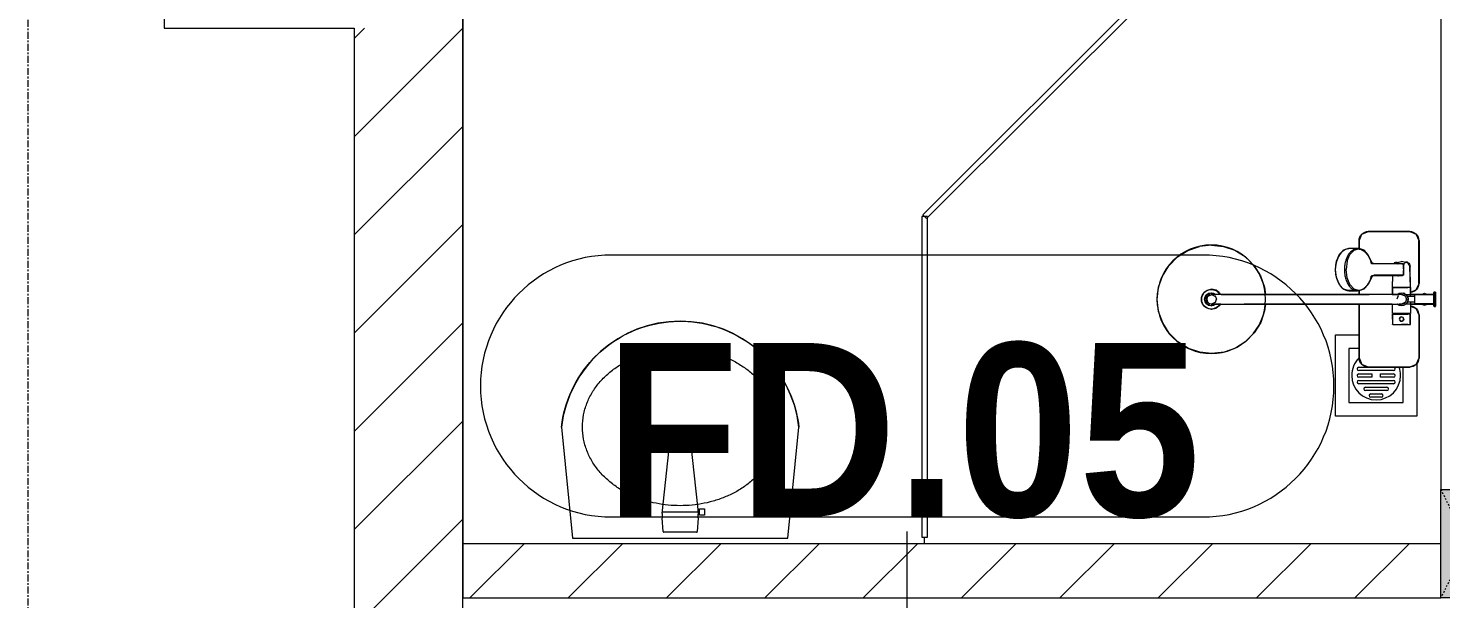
# Model space of a CAD drawing. Header units: millimetres. Extents: x 962 to 239635, y -15958 to 82755.
# Drawn here: x 180003 to 182603, y 56635 to 57687 of the extents above; entities that cross this region are included whole.
import ezdxf

# ---------------------------------------------------------------- set-up
doc = ezdxf.new("R2010")
doc.units = ezdxf.units.MM
doc.linetypes.add('Dash', pattern=[6, 3, -3])
doc.linetypes.add('Grid Line', pattern=[22.225, 12.7, -3.175, 3.175, -3.175])
for name, color, linetype, lineweight in [('0-1', 7, 'Continuous', 5), ('A-ANNO-DIMS', 211, 'Continuous', 9), ('A-ANNO-DIMS-160', 211, 'Continuous', 9), ('A-DOOR-IDEN', 31, 'Continuous', 9), ('A-FLOR-2', 9, 'Continuous', 9), ('A-GLAZ-CURT-1', 254, 'Continuous', 9), ('A-GLAZ-CURT-2', 9, 'Continuous', 9), ('A-WALL-1', 253, 'Continuous', 18), ('A-WALL-3', 113, 'Continuous', 18), ('A-WALL-PATT-1', 10, 'Continuous', 9), ('A-WALL-PATT-2', 111, 'Continuous', 9), ('I-FURN-1', 254, 'Continuous', 9), ('M-EQPM-1', 254, 'Continuous', 9), ('P-SANR-FIXT', 6, 'Continuous', 9), ('P-SANR-FIXT-1', 254, 'Continuous', 9), ('S-COLS', 52, 'Continuous', 9), ('S-COLS-3', 254, 'Continuous', 9), ('S-COLS-4', 253, 'Continuous', 18), ('S-COLS-HDLN-1', 9, 'Dash', 9), ('S-GRID-1', 1, 'Grid Line', 9)]:
    doc.layers.add(name, color=color, linetype=linetype, lineweight=lineweight)
doc.styles.add('Arial_B_6', font='arialbd_0.ttf', dxfattribs={"width": 0.9, "height": 320})
doc.styles.add('UTM Avo', font='UTM Avo.ttf', dxfattribs={"width": 0.9, "height": 400})
doc.dimstyles.new('1_Dim_chi_tiet_2_5', dxfattribs={"dimscale": 304.8, "dimtxt": 399.720379, "dimasz": 0.629921, "dimexe": 0.524934, "dimexo": 0.0625, "dimgap": 0.052493, "dimtad": 1, "dimdec": 0, "dimrnd": 5, "dimzin": 0, "dimdsep": 46, "dimtxsty": 'UTM Avo', "dimblk1": 'OBLIQUE', "dimblk2": 'OBLIQUE', "dimsah": 1, "dimcen": 0.09, "dimdle": 0.524934, "dimazin": 0, "dimtfac": 1, "dimtdec": 4, "dimtix": 1, "dimtmove": 0, "dimatfit": 3, "dimfxl": 1.049869, "dimfxlon": 1, "dimtvp": 1, "dimtolj": 1, "dimtzin": 0, "dimarcsym": 2})

# ---------------------------------------------------------------- blocks, each defined once
blk = doc.blocks.new('bonruatreo - Chậu rửa-V8-TKCS_MB TẦNG 2')
at = {"layer": 'P-SANR-FIXT-1'}
for p, q in [((198.4, 0), (-198.4, 0)), ((165, 0), (-165, 0)), ((218.6, -205), (198.4, 0)), ((-198.4, 0), (-218.6, -205)), ((-33, -37.3), (-31.4, -12.2)), ((-30.2, -11), (30.2, -11)), ((31.4, -12.2), (33, -37.3)), ((-44.7, -42.8), (-35.6, -42.8)), ((-44.7, -54.2), (-44.7, -42.8)), ((-35.6, -42.8), (-35.6, -44.2)), ((-35.6, -44.2), (-33.1, -44.2)), ((-35.6, -44.2), (-35.6, -52.9)), ((-32.2, -52.9), (-33.1, -44.2)), ((32.7, -48.5), (-32.7, -48.5)), ((33, -45.4), (18.5, -182.5)), ((-35.6, -54.2), (-44.7, -54.2)), ((-35.6, -52.9), (-35.6, -54.2)), ((-32.2, -52.9), (-35.6, -52.9)), ((-18.5, -182.5), (-32.2, -52.9)), ((18.5, -182.5), (-18.5, -182.5))]:
    blk.add_line(p, q, dxfattribs=at)
at = {"layer": 'P-SANR-FIXT-1', "flags": 128}
blk.add_lwpolyline([(218.6, -205), (217.4, -213.7), (215.9, -222.4), (214, -231), (211.8, -239.5), (209.3, -247.9), (206.4, -256.2), (203.2, -264.4), (199.6, -272.5), (195.8, -280.4), (191.6, -288.1), (187.1, -295.7), (182.3, -303.1), (177.3, -310.3), (171.9, -317.3), (166.3, -324.1), (160.4, -330.6), (154.2, -336.9), (147.8, -342.9), (141.2, -348.7), (134.3, -354.2), (127.3, -359.4), (120, -364.4), (112.5, -369), (104.9, -373.4), (97.1, -377.4), (89.1, -381.2), (81, -384.6), (72.7, -387.6), (64.4, -390.4), (55.9, -392.8), (47.3, -394.8), (38.7, -396.6), (30, -397.9), (21.3, -399), (12.5, -399.6), (3.7, -400), (-5.1, -399.9), (-13.9, -399.6), (-22.6, -398.8), (-31.4, -397.8), (-40.1, -396.3), (-48.7, -394.5), (-57.2, -392.4), (-65.7, -390), (-74, -387.2), (-82.2, -384.1), (-90.3, -380.6), (-98.3, -376.8), (-106.1, -372.7), (-113.7, -368.3), (-121.1, -363.6), (-128.4, -358.7), (-135.4, -353.4), (-142.2, -347.8), (-148.8, -342), (-155.2, -335.9), (-161.3, -329.6), (-167.2, -323), (-172.8, -316.2), (-178.1, -309.2), (-183.1, -302), (-187.8, -294.6), (-192.2, -287), (-196.4, -279.2), (-200.2, -271.3), (-203.7, -263.2), (-206.8, -255), (-209.7, -246.6), (-212.2, -238.2), (-214.3, -229.7), (-216.1, -221.1), (-217.6, -212.4), (-218.6, -205)], dxfattribs=at)
at = {"layer": 'P-SANR-FIXT-1'}
for centre, radius, start, end in [((-30.1, -12.3), 1.3, 91.2278, 176.4003), ((30.1, -12.3), 1.3, 3.5997, 88.7722), ((5.5, -41.4), 38.7, 173.966, 184.1457), ((-5.5, -41.4), 38.7, 353.966, 6.034), ((0, -180), 220, 186.525, 353.475)]:
    blk.add_arc(centre, radius, start, end, dxfattribs=at)
for points in [[(-180, -205), (-180, -197.6), (-178.6, -182.7), (-172.4, -161.2), (-162.5, -141.1), (-149.4, -123), (-133.8, -107), (-116.1, -93.4), (-96.9, -82.1), (-76.5, -73.2), (-55.2, -66.5), (-33.3, -62.1), (-11.2, -59.9), (11.1, -59.9), (33.3, -62.1), (55.2, -66.5), (76.5, -73.2), (96.9, -82.1), (116.1, -93.4), (133.8, -107.1), (149.5, -123), (162.5, -141.2), (172.4, -161.2), (178.6, -182.7), (180, -197.6), (180, -205)], [(180, -205), (180, -212.4), (178.6, -227.3), (172.4, -248.8), (162.5, -268.8), (149.5, -287), (133.8, -302.9), (116.1, -316.6), (96.9, -327.9), (76.5, -336.8), (55.2, -343.5), (33.3, -347.9), (11.1, -350.1), (-11.2, -350.1), (-33.3, -347.9), (-55.2, -343.5), (-76.5, -336.8), (-96.9, -327.9), (-116.1, -316.6), (-133.8, -303), (-149.4, -287), (-162.5, -268.9), (-172.4, -248.8), (-178.6, -227.3), (-180, -212.4), (-180, -205)]]:
    blk.add_open_spline(points, degree=3, dxfattribs=at)
blk = doc.blocks.new('93925000_0001 - 93925000_top_dwg_93925000_T-348115-TKCS_MB TẦNG 2')
at = {"layer": 'P-SANR-FIXT'}
for p, q in [((-125, -47.4), (-125, -123.4)), ((-29.3, -30.4), (-108, -30.4)), ((-46.3, -78.4), (-46.3, -46.7)), ((-27.2, -47.1), (-26.1, -47.1)), ((21.5, -45.9), (60.6, -46.7)), ((29.3, -30.4), (108, -30.4)), ((125, -47.4), (125, -123.4)), ((-27.2, -77.9), (-26.1, -77.9)), ((-9, -412.5), (-9, -62.5)), ((9, -62.5), (9, -412.5)), ((43, -64.7), (43, -117.7)), ((65.8, -117.7), (65.8, -64.7)), ((43, -78.7), (21.5, -79.2)), ((42.7, -117.9), (42.7, -117.9)), ((43.2, -117.6), (43.2, -117.5)), ((65.6, -117.5), (65.6, -117.6)), ((66.1, -117.9), (66.1, -117.9)), ((-108, -140.4), (-9, -140.4)), ((9, -140.4), (16.1, -140.4)), ((15.4, -159.1), (15.8, -143.3)), ((108, -140.4), (92.7, -140.4)), ((93, -143.3), (93.4, -159.1))]:
    blk.add_line(p, q, dxfattribs=at)
at = {"layer": 'P-SANR-FIXT', "flags": 128}
for points in [[(-45.8, -46.1), (-27.2, -46.1), (-27.2, -78.9), (-45.8, -78.9)], [(-26.1, -46), (-26.1, -78.9), (-9, -79)], [(21.5, -47.4), (21.5, -79.1), (9, -79)]]:
    blk.add_lwpolyline(points, dxfattribs=at)
at = {"layer": 'P-SANR-FIXT'}
for centre, radius in [((-36.5, -62.5), 3.95), ((0, -412.5), 100)]:
    blk.add_circle(centre, radius, dxfattribs=at)
for centre, radius, start, end in [((-108, -47.4), 17, 90, 180), ((-45.8, -46.6), 0.5, 90, 180), ((-29.3, -47.4), 17, 4.7626, 90), ((0, -62.5), 12, 318.5904, 221.4096), ((29.3, -47.4), 17, 90, 175.2374), ((59.7, -57.1), 10.5, 38.6491, 85.492), ((108, -47.4), 17, 360, 90), ((0, -62.5), 9, 90, 180.0008), ((0, -62.5), 9, 360, 90), ((45.7, -61.8), 2.59, 155.1929, 175.7071), ((45.9, -61.8), 2.75, 130.8294, 155.1929), ((46.1, -62.1), 3.08, 110.5459, 130.8294), ((54.4, -334.8), 275.9, 88.2683, 91.7343), ((-11.1, -67.1), 76.9, 1.7693, 4.1075), ((65.2, -72.4), 3.46, 323.2522, 79.3541), ((-45.8, -78.4), 0.5, 180, 270), ((-108, -123.4), 17, 180, 270), ((43.6, -149.4), 29.5, 134.7867, 139.9744), ((46.2, -152), 33.2, 130.0223, 134.7808), ((47.7, -153.8), 35.5, 125.4414, 130.0144), ((49.9, -156.8), 39.2, 121.1773, 125.4365), ((50.6, -157.9), 40.5, 119.697, 121.1761), ((51, -158.7), 41.5, 117.0276, 119.7085), ((52.2, -161.1), 44.1, 113.3199, 117.0258), ((51.7, -159.9), 42.8, 109.7779, 113.2977), ((52.5, -162.2), 45.2, 106.1472, 109.7766), ((53.2, -164.5), 47.7, 103.9355, 106.1665), ((39.1, -108.2), 10.4, 284.3956, 285.5116), ((40.8, -114.2), 4.19, 285.5116, 289.9665), ((40.2, -112.5), 6, 289.9665, 292.7061), ((41.4, -115.3), 2.96, 292.7061, 296.5405), ((41.3, -115.1), 3.16, 296.9591, 300.8286), ((41.8, -115.8), 2.26, 300.8286, 305.287), ((42.1, -116.4), 1.64, 305.287, 309.9326), ((42.6, -116.9), 0.906, 309.9326, 315.24), ((66.5, -116.6), 1.39, 229.6335, 235.1234), ((66.3, -116.8), 1.08, 225.1702, 229.6335), ((67.3, -115.4), 2.79, 235.1234, 238.7439), ((67.2, -115.6), 2.6, 238.7439, 243.4573), ((67.8, -114.4), 3.89, 243.9189, 246.8313), ((68.1, -113.8), 4.52, 246.843, 250.4792), ((68.3, -113.2), 5.24, 250.478, 254.0406), ((68.5, -112.7), 5.75, 254.0357, 256.0561), ((55.4, -165.2), 48.4, 73.8659, 76.0481), ((56.2, -162.4), 45.5, 70.241, 73.86), ((57.4, -159.2), 42.1, 66.6693, 70.2637), ((56.5, -161.3), 44.3, 62.9815, 66.6728), ((58, -158.4), 41.1, 60.2783, 62.9855), ((57.7, -158.9), 41.7, 58.8444, 60.2824), ((59.2, -156.4), 38.7, 54.5377, 58.8482), ((60.9, -154), 35.8, 50.0034, 54.5405), ((62.8, -151.7), 32.8, 45.1921, 50.0042), ((65, -149.6), 29.8, 40.0487, 45.1896), ((87.6, -128.4), 1.5, 180, 187.5386), ((87.6, -128.4), 1.5, 258.6057, 270), ((108, -123.4), 17, 270, 360), ((32.6, -143.6), 16.9, 172.414, 179.1297), ((33.7, -143.7), 17.9, 164.9525, 172.4168), ((35.2, -144.2), 19.5, 157.9614, 164.9563), ((37.1, -144.9), 21.6, 151.4775, 157.9654), ((39.3, -146.1), 24, 145.4892, 151.4815), ((41.5, -147.6), 26.8, 139.9517, 145.4927), ((67.2, -147.7), 26.8, 34.5125, 40.0422), ((69.4, -146.2), 24.2, 28.5363, 34.4919), ((73.8, -143.9), 19.2, 21.6374, 28.9183), ((71.2, -145), 22.1, 15.4436, 21.6374), ((76.8, -143.4), 16.2, 7.1859, 15.4436), ((73.9, -143.8), 19.1, 1.2699, 7.1859), ((32.7, -159), 17.3, 181.3198, 222.2619), ((76, -159), 17.4, 317.3098, 358.6393), ((54.2, -123), 60.6, 259.1395, 270.1494), ((54.2, -119.5), 64.1, 270.1494, 280.3637), ((0, -412.5), 18, 120.2491, 59.7509), ((0, -412.5), 12.2, 137.7946, 42.2054), ((0, -412.5), 9, 180, 0)]:
    blk.add_arc(centre, radius, start, end, dxfattribs=at)
for points, degree in [([(-12.9, 0), (-12.9, -1.5), (-12.9, -3)], 2), ([(12.9, 0), (0, 0), (-12.8, 0)], 2), ([(12.8, 0), (12.9, 0), (12.9, 0)], 2), ([(12.9, 0), (12.9, -1.5), (12.9, -3)], 2), ([(-12.9, -3), (0, -3), (12.8, -3)], 2), ([(-12.8, -3), (-12.9, -3), (-12.9, -3)], 2), ([(-8.5, -3.8), (-8.5, -20.9), (-8.5, -38)], 2), ([(8.5, -3.8), (8.5, -20.9), (8.5, -38)], 2), ([(-5, -46), (-15.5, -46), (-26.1, -46)], 2), ([(-8.5, -38), (0, -38), (8.5, -38)], 2), ([(-5, -38), (-5, -44.8), (-5, -51.6)], 2), ([(5, -38), (5, -44.8), (5, -51.6)], 2), ([(5, -46), (13.3, -46), (21.5, -46)], 2), ([(43.2, -61.6), (43.1, -62.2), (43.3, -62.8), (43, -63.5), (43, -64.1), (43, -64.7)], 5), ([(46.1, -59), (45.8, -59), (45.6, -59), (45.4, -59.1), (45.2, -59.1), (45, -59.2)], 5), ([(65.6, -61.6), (65.6, -60.8), (65.5, -60), (64.3, -59), (63.5, -59), (62.7, -59)], 5), ([(42.8, -182.5), (33, -180.6), (24.7, -176.4), (19.9, -170.7)], 3), ([(88.8, -170.8), (83.9, -176.5), (75.6, -180.7), (65.8, -182.5)], 3)]:
    blk.add_open_spline(points, degree=degree, dxfattribs=at)
for points, weights in [([(-9.3, -3), (-8.5, -3), (-8.5, -3.8)], [1, 0.707106775639, 1]), ([(9.3, -3), (8.5, -3), (8.5, -3.8)], [1, 0.707106765177, 1]), ([(21.5, -45.9), (21.5, -45.7), (21.5, -47.4)], [0.874147445041, 0.908470869121, 1]), ([(67.9, -74.4), (66.9, -75.7), (65.8, -76.4)], [1, 0.991614392871, 1]), ([(54.4, -167.3), (15.8, -167.3), (15.8, -143.6)], [1, 0.707106781187, 1]), ([(93, -143.6), (93, -167.3), (54.4, -167.3)], [1, 0.707106781187, 1])]:
    blk.add_rational_spline(points, weights, degree=2, dxfattribs=at)
blk.add_open_spline([(68, -50.6), (68.4, -51.1), (68.6, -51.7), (68.7, -53.5), (68.2, -54.7), (66.1, -57), (64.6, -58.1), (62.7, -59)], degree=3, knots=[0.3623591, 0.3623591, 0.3623591, 0.3623591, 0.4991435, 0.4991435, 0.7494159, 0.7494159, 0.9564651, 0.9564651, 0.9564651, 0.9564651], dxfattribs=at)
blk = doc.blocks.new('93925000_0001 - 93925000_top_dwg-348114-TKCS_MB TẦNG 2')
blk.add_blockref('93925000_0001 - 93925000_top_dwg_93925000_T-348115-TKCS_MB TẦNG 2', (0, 0))
blk = doc.blocks.new('93925000_0001 - 93925000_3D_low_dwg-348120-TKCS_MB TẦNG 2')
at = {"layer": 'P-SANR-FIXT'}
for p, q in [((-13, 0.4), (-12.1, 0.4)), ((-13, 0.4), (-11.6, 0.4)), ((-13, -2.4), (-13, 0.4)), ((-12.1, 0.4), (-9.1, 0.4)), ((-8, 0.4), (-11.6, 0.4)), ((-9.1, 0.4), (-5, 0.4)), ((-5, 0.4), (-8, 0.4)), ((-5, 0.4), (0, 0.4)), ((0, 0.4), (5.1, 0.4)), ((5.1, 0.4), (9, 0.4)), ((8.2, 0.4), (5.1, 0.4)), ((11.6, 0.4), (8.2, 0.4)), ((9, 0.4), (12, 0.4)), ((13, 0.4), (11.6, 0.4)), ((12, 0.4), (13, 0.4)), ((13, -2.4), (13, 0.4)), ((-13, -2.4), (-13, 0)), ((-12.1, -2.4), (-13, -2.4)), ((-13, -2.4), (-11.6, -2.4)), ((-12.1, -2.4), (-13, -2.4)), ((-13, -2.4), (-11.6, -2.4)), ((-9.1, -2.4), (-12.1, -2.4)), ((-9.1, -2.4), (-12.1, -2.4)), ((-11.6, -2.4), (-8.5, -2.4)), ((-11.6, -2.4), (-8.9, -2.4)), ((-11.1, -20.1), (-8.9, -14.6)), ((-8.9, -25.2), (-11.1, -20.1)), ((-5, -2.4), (-9.1, -2.4)), ((-8.9, -45.6), (-8.9, -2.4)), ((-6.1, -2.4), (-8.5, -2.4)), ((-8.5, -53.6), (-8.5, -2.4)), ((0, -2.4), (-5, -2.4)), ((5.1, -2.4), (0, -2.4)), ((5.1, -2.4), (9, -2.4)), ((6.1, -2.4), (8.5, -2.4)), ((11.6, -2.4), (8.5, -2.4)), ((8.5, -2.4), (8.5, -53.6)), ((8.9, -2.4), (8.9, -45.6)), ((11.6, -2.4), (8.9, -2.4)), ((11.1, -20.1), (8.9, -15)), ((8.9, -25.6), (11.1, -20.1)), ((9, -2.4), (12, -2.4)), ((9, -2.4), (12, -2.4)), ((13, -2.4), (11.6, -2.4)), ((13, -2.4), (11.6, -2.4)), ((12, -2.4), (13, -2.4)), ((12, -2.4), (13, -2.4)), ((13, -2.4), (13, 0)), ((-125, -47), (-120, -35)), ((-120, -35), (-125, -47)), ((-125, -123), (-125, -47)), ((-125, -47), (-125, -123)), ((-120, -35), (-108, -30)), ((-108, -30), (-120, -35)), ((-108, -30), (-29.2, -30)), ((-29.2, -30), (-108, -30)), ((-46.3, -45.7), (-27.2, -45.6)), ((-46.3, -46.9), (-46.3, -45.7)), ((-46.3, -45.7), (-46.3, -46.9)), ((-46.3, -50.5), (-46.3, -46.9)), ((-46.3, -50.5), (-46.3, -56.1)), ((-29.2, -30), (-17.2, -35)), ((-17.2, -35), (-29.2, -30)), ((-27.2, -46.8), (-27.2, -45.6)), ((-27.2, -46.8), (-27.2, -50.4)), ((-27.2, -56), (-27.2, -50.4)), ((-26.1, -46.8), (-26.1, -45.6)), ((-8.5, -45.6), (-26.1, -45.6)), ((-26.1, -46.8), (-26.1, -50.4)), ((-26.1, -56), (-26.1, -50.4)), ((-17.2, -35), (-12.8, -45.6)), ((-12.8, -45.6), (-17.2, -35)), ((-4.4, -50.9), (-8.5, -53.6)), ((-4.4, -50.9), (-8.5, -53.6)), ((-4.6, -51), (-4.4, -50.9)), ((0, -50.1), (-4.4, -50.9)), ((4.4, -50.9), (0, -50.1)), ((4.4, -50.9), (4.6, -51)), ((4.4, -50.9), (8.5, -53.6)), ((4.4, -50.9), (8.5, -53.6)), ((21.5, -45.6), (8.5, -45.6)), ((17.2, -35), (12.8, -45.6)), ((12.8, -45.6), (17.2, -35)), ((17.2, -35), (29.2, -30)), ((17.2, -35), (29.2, -30)), ((21.5, -45.6), (60.6, -46.1)), ((21.5, -46.8), (21.5, -45.6)), ((21.5, -46.8), (21.5, -50.4)), ((21.5, -56), (21.5, -50.4)), ((29.2, -30), (108, -30)), ((108, -30), (29.2, -30)), ((60.6, -46.1), (66.7, -50.3)), ((66.7, -50.3), (69.5, -62.1)), ((108, -30), (120, -35)), ((120, -35), (108, -30)), ((120, -35), (125, -47)), ((125, -47), (120, -35)), ((125, -47), (125, -123)), ((125, -123), (125, -47)), ((-46.3, -56.1), (-46.3, -62.1)), ((-46.3, -68.1), (-46.3, -62.1)), ((-46.3, -73.7), (-46.3, -68.1)), ((-46.3, -77.3), (-46.3, -73.7)), ((-46.3, -78.5), (-46.3, -77.3)), ((-46.3, -78.5), (-46.3, -77.3)), ((-40.5, -62.1), (-39.4, -59.4)), ((-40.5, -62.1), (-39.3, -64.9)), ((-36.6, -58.1), (-39.4, -59.4)), ((-36.5, -66.1), (-39.3, -64.9)), ((-36.6, -58.1), (-33.6, -59.3)), ((-33.6, -64.8), (-36.5, -66.1)), ((-33.6, -59.3), (-32.5, -62.1)), ((-33.6, -64.8), (-32.5, -62.1)), ((-27.2, -62.1), (-27.2, -56)), ((-27.2, -68.2), (-27.2, -62.1)), ((-27.2, -73.8), (-27.2, -68.2)), ((-27.2, -77.4), (-27.2, -73.8)), ((-27.2, -78.6), (-27.2, -77.4)), ((-26.1, -62.1), (-26.1, -56)), ((-26.1, -68.2), (-26.1, -62.1)), ((-26.1, -73.8), (-26.1, -68.2)), ((-26.1, -77.4), (-26.1, -73.8)), ((-26.1, -78.6), (-26.1, -77.4)), ((-11.1, -57.5), (-12, -62.1)), ((-11.2, -57.7), (-12, -62.1)), ((-12, -62.1), (-11.2, -66.5)), ((-12, -62.1), (-11.2, -66.5)), ((-8.5, -53.6), (-11.2, -57.7)), ((-8.5, -53.6), (-11.2, -57.7)), ((-11.1, -57.5), (-11.2, -57.7)), ((-11.1, -66.7), (-11.2, -66.5)), ((-11.2, -66.5), (-9, -69.8)), ((-11.1, -66.7), (-9, -69.9)), ((-5.4, -54.9), (-9, -62.1)), ((-9, -62.1), (-9, -66.3)), ((-9, -79.5), (-9, -66.3)), ((0, -53.1), (-5.4, -54.9)), ((2.5, -54.1), (0, -53.1)), ((6.4, -68.5), (0, -71.1)), ((9, -62.1), (6.4, -55.7)), ((9, -62.1), (7.9, -59.4)), ((11.1, -57.5), (8.5, -53.6)), ((11.2, -57.7), (8.5, -53.6)), ((11.2, -57.7), (8.5, -53.6)), ((9, -62.1), (9, -66.5)), ((9, -79.6), (9, -66.5)), ((9, -69.8), (11.2, -66.5)), ((9, -69.8), (11.2, -66.5)), ((9, -69.8), (11.1, -66.7)), ((11.1, -57.5), (11.2, -57.7)), ((11.1, -66.7), (12, -62.1)), ((11.1, -66.7), (11.2, -66.5)), ((12, -62.1), (11.2, -57.7)), ((12, -62.1), (11.2, -57.7)), ((11.2, -66.5), (12, -62.1)), ((21.5, -62.1), (21.5, -56)), ((21.5, -68.2), (21.5, -62.1)), ((21.5, -73.8), (21.5, -68.2)), ((21.5, -77.4), (21.5, -73.8)), ((21.5, -78.6), (21.5, -77.4)), ((43.3, -68.3), (43.8, -62.2)), ((43.3, -68.3), (44.3, -66.3)), ((44.3, -70.3), (43.3, -68.3)), ((44.3, -58.6), (44.2, -112.9)), ((65.4, -58.6), (44.3, -58.6)), ((52.7, -58.6), (54.8, -57.9)), ((54.8, -57.9), (56.9, -58.6)), ((65.4, -58.6), (65.4, -112.9)), ((66.3, -68.3), (65.4, -66.3)), ((65.4, -70.2), (66.3, -68.3)), ((66.3, -68.3), (65.5, -58.6)), ((66.7, -73.9), (69.5, -62.1)), ((-46.3, -78.5), (-27.2, -78.6)), ((-26.1, -78.6), (-9, -78.6)), ((-9, -79.5), (-9, -94.5)), ((-9, -94.5), (-9, -122.1)), ((9, -78.6), (21.5, -78.6)), ((9, -79.6), (9, -94.6)), ((9, -94.6), (9, -122.1)), ((21.5, -78.6), (44.3, -78.3)), ((-120, -135), (-125, -123)), ((-125, -123), (-120, -135)), ((-9, -122.1), (-9, -352.1)), ((9, -352.1), (9, -122.1)), ((27.2, -123.6), (19, -131.1)), ((42.7, -116.4), (27.2, -123.6)), ((44.2, -112.9), (42.7, -116.4)), ((65.4, -112.9), (67, -116.4)), ((67, -116.4), (82.2, -123.4)), ((82.2, -123.4), (90.4, -130.7)), ((125, -123), (120, -135)), ((120, -135), (125, -123)), ((-108, -140), (-120, -135)), ((-120, -135), (-108, -140)), ((-8.8, -140), (-108, -140)), ((-108, -140), (-8.8, -140)), ((16.1, -140), (8.8, -140)), ((8.8, -140), (16.1, -140)), ((16, -140.4), (19, -131.1)), ((16, -140.4), (16, -160.1)), ((19.3, -150.1), (16, -140.4)), ((27.5, -157.3), (19.3, -150.1)), ((90.7, -149.6), (82.5, -157.2)), ((90.4, -130.7), (93.7, -140.4)), ((90.7, -149.6), (93.7, -140.4)), ((108, -140), (93.6, -140)), ((93.6, -140), (108, -140)), ((93.7, -140.4), (93.7, -160.1)), ((108, -140), (120, -135)), ((108, -140), (120, -135)), ((16, -160.1), (18.8, -169)), ((19.3, -169.7), (16, -160.1)), ((25.5, -175.3), (19.3, -169.7)), ((27.5, -157.3), (39.8, -162.4)), ((39.8, -182), (27.5, -177)), ((39.8, -162.4), (54.8, -164.2)), ((70.6, -162.2), (54.8, -164.2)), ((54.8, -183.9), (70.6, -181.9)), ((70.6, -162.2), (82.5, -157.2)), ((82.5, -176.8), (70.6, -181.9)), ((82.2, -177), (79.6, -178.1)), ((90.7, -169.3), (82.5, -176.8)), ((90.6, -169.4), (88.2, -171.6)), ((93.7, -160.1), (90.7, -169.3)), ((39.6, -182), (54.8, -183.9)), ((39.8, -182), (54.8, -183.9)), ((54.8, -183.9), (69.3, -182.2)), ((-61.8, -333.3), (-77.7, -348.9)), ((-42.5, -321.4), (-61.8, -333.3)), ((-21.4, -314.2), (-42.5, -321.4)), ((-9, -312.8), (-21.4, -314.2)), ((22.5, -314.4), (9, -312.9)), ((43, -321.6), (22.5, -314.4)), ((61.9, -333.3), (43, -321.6)), ((78.8, -350.3), (61.9, -333.3)), ((-77.7, -348.9), (-89.8, -367.9)), ((-9, -374.4), (-9, -352.1)), ((9, -374.3), (9, -352.1)), ((90.5, -369.3), (78.8, -350.3)), ((-97.3, -388.9), (-100, -411.9)), ((-89.8, -367.9), (-97.3, -388.9)), ((-9, -394.7), (-9, -374.4)), ((9, -394.5), (9, -374.3)), ((97.6, -390.1), (90.5, -369.3)), ((-100, -411.9), (-97.6, -433.8)), ((-16.7, -404), (-18.5, -411.9)), ((-18.5, -411.9), (-18.5, -411.9)), ((-18.5, -411.9), (-16.5, -420.1)), ((-11.8, -397.7), (-16.7, -404)), ((-12, -411.9), (-9, -404.4)), ((-8.3, -420.6), (-12, -411.9)), ((-9, -396.3), (-11.8, -397.7)), ((-9, -394.7), (-9, -407.6)), ((-5.4, -404.7), (-9, -411.9)), ((-9, -407.6), (-9, -411.9)), ((-9, -411.9), (-9, -411.9)), ((-5.4, -404.7), (-6.3, -405.5)), ((-5.4, -404.7), (0, -402.9)), ((5.4, -404.7), (0, -402.9)), ((9, -411.9), (5.4, -404.7)), ((5.4, -404.7), (6.2, -405.4)), ((5.4, -419.1), (9, -411.6)), ((5.4, -419.1), (9, -411.9)), ((8.7, -420.2), (12, -411.9)), ((9, -394.5), (9, -407.4)), ((11.7, -397.6), (9, -396.3)), ((12, -411.9), (9, -404.9)), ((9, -411.9), (9, -407.4)), ((9, -411.6), (9, -411.9)), ((11.7, -397.6), (16.7, -403.7)), ((11.7, -397.6), (16.7, -403.7)), ((18.5, -411.9), (16.5, -420.1)), ((16.7, -403.7), (18.5, -411.9)), ((16.7, -403.7), (18.5, -411.9)), ((18.5, -411.9), (18.5, -411.9)), ((100, -411.9), (97.5, -433.9)), ((100, -411.9), (97.6, -390.1)), ((-97.6, -433.8), (-90.5, -454.4)), ((-16.5, -420.1), (-11.3, -426.5)), ((-11.3, -426.5), (-3.9, -430)), ((0, -423.9), (-8.3, -420.6)), ((-5.4, -419.1), (-6.2, -418.4)), ((0, -420.9), (-5.4, -419.1)), ((0, -420.9), (-5.4, -419.1)), ((-3.9, -430), (4.1, -429.9)), ((5.4, -419.1), (0, -420.9)), ((5.4, -419.1), (0, -420.9)), ((8.7, -420.2), (0, -423.9)), ((4.1, -429.9), (11.7, -426.2)), ((6.2, -418.4), (5.4, -419.1)), ((16.5, -420.1), (11.7, -426.2)), ((89.8, -455.8), (97.5, -433.9)), ((-90.5, -454.4), (-78.4, -473.9)), ((78, -474.5), (89.8, -455.8)), ((-78.4, -473.9), (-62.2, -490.2)), ((-62.2, -490.2), (-43.5, -501.9)), ((42.9, -502.2), (61.9, -490.4)), ((61.9, -490.4), (78, -474.5)), ((-43.5, -501.9), (-22.2, -509.4)), ((-22.2, -509.4), (-0.1, -511.9)), ((-0.1, -511.9), (22.1, -509.4)), ((22.1, -509.4), (42.9, -502.2))]:
    blk.add_line(p, q, dxfattribs=at)
blk = doc.blocks.new('93925000_0001 - FMM 93925000-401075-TKCS_MB TẦNG 2')
at = {"extrusion": (0, 0, -1), "zscale": -1, "rotation": 180}
for name in ['93925000_0001 - 93925000_top_dwg-348114-TKCS_MB TẦNG 2', '93925000_0001 - 93925000_3D_low_dwg-348120-TKCS_MB TẦNG 2']:
    blk.add_blockref(name, (0, 0), dxfattribs=at)
blk = doc.blocks.new('THU NUOC - THU NUOC-V71-TKCS_MB TẦNG 2')
at = {"layer": 'M-EQPM-1'}
for p, q in [((-66.3, -70.6), (-66.3, 79.4)), ((-66.3, 79.4), (-22.3, 79.4)), ((-22.3, 54.4), (-41.3, 54.4)), ((-41.3, 54.4), (-41.3, -45.6)), ((83.7, 27.4), (83.7, -70.6)), ((-23.3, 19.6), (40.9, 19.6)), ((40.9, 13.6), (-23.3, 13.6)), ((-23.3, 7.2), (0.7, 7.2)), ((0.7, 1.2), (-23.3, 1.2)), ((0.7, 7.2), (0.7, 1.2)), ((16.7, 1.2), (16.7, 7.2)), ((16.7, 7.2), (40.9, 7.2)), ((40.9, 1.2), (16.7, 1.2)), ((58.7, -45.6), (58.7, 19.9)), ((-23.3, -4.8), (40.9, -4.8)), ((40.9, -10.8), (-23.3, -10.8)), ((-11, -17.3), (28.5, -17.3)), ((28.5, -23.3), (-11, -23.3)), ((-41.3, -45.6), (58.7, -45.6)), ((-1.1, -29.6), (18.5, -29.6)), ((18.5, -35.6), (-1.1, -35.6)), ((83.7, -70.6), (-66.3, -70.6))]:
    blk.add_line(p, q, dxfattribs=at)
for centre, radius, start, end in [((8.7, 4.4), 45, 135, 180), ((8.7, 4.4), 45, 135, 180), ((8.7, 4.4), 45, 180, 0), ((8.7, 4.4), 45, 180, 360), ((-23.3, 16.6), 3, 90, 270), ((-23.3, 4.2), 3, 90, 270), ((40.9, 16.6), 3, 270, 90), ((40.9, 4.2), 3, 270, 90), ((8.7, 4.4), 45, 0, 20.2407), ((8.7, 4.4), 45, 360, 20.2407), ((-23.3, -7.8), 3, 90, 270), ((-11, -20.3), 3, 90, 270), ((28.5, -20.3), 3, 270, 90), ((40.9, -7.8), 3, 270, 90), ((-1.1, -32.6), 3, 90, 270), ((18.5, -32.6), 3, 270, 90)]:
    blk.add_arc(centre, radius, start, end, dxfattribs=at)
blk = doc.blocks.new('G1_SOF - BO TRU - 100x200-746114-TKCS_MB TẦNG 2')
at = {"layer": 'S-COLS'}
blk.add_hatch(color=256, dxfattribs=at).paths.add_polyline_path([(50, -100), (50, 100), (-50, 100), (-50, -100)])
at = {"layer": 'S-COLS-4'}
for p, q in [((-50, 100), (50, 100)), ((-50, -100), (-50, 100)), ((50, 100), (50, -100)), ((50, -100), (-50, -100))]:
    blk.add_line(p, q, dxfattribs=at)
at = {"layer": 'S-COLS-HDLN-1'}
for p, q in [((50, -100), (-50, 100)), ((-50, -100), (50, 100))]:
    blk.add_line(p, q, dxfattribs=at)
blk = doc.blocks.new('System Panel - Glazed-901210-TKCS_MB TẦNG 2')
at = {"layer": 'A-GLAZ-CURT-2'}
for p, q in [((295.3, 5), (-295.3, 5)), ((-295.3, 5), (-295.3, -5)), ((295.3, -5), (295.3, 5)), ((-295.3, -5), (295.3, -5))]:
    blk.add_line(p, q, dxfattribs=at)
blk = doc.blocks.new('System Panel - Glazed-901211-TKCS_MB TẦNG 2')
at = {"layer": 'A-GLAZ-CURT-2'}
for p, q in [((316.6, 5), (-316.6, 5)), ((-316.6, 5), (-316.6, -5)), ((316.6, -5), (316.6, 5)), ((-316.6, -5), (316.6, -5))]:
    blk.add_line(p, q, dxfattribs=at)
blk = doc.blocks.new('RES_BAN AN 1 - RES_BAN AN 1-V30-TKCS_MB TẦNG 2')
at = {"layer": 'I-FURN-1'}
for p, q in [((-425, 1275), (425, 1275)), ((-425, 0), (-425, 1275)), ((425, 1275), (425, 0)), ((-425, 1180), (-761.9, 1168.8)), ((-425, 732.5), (-425, 1180)), ((425, 1180), (761.9, 1168.8)), ((425, 732.5), (425, 1180)), ((-761.9, 1168.8), (-809.6, 1167.2)), ((-809.6, 1167.2), (-809.6, 745.3)), ((-761.9, 1168.8), (-761.9, 743.8)), ((-761.9, 743.8), (-761.9, 1168.8)), ((761.9, 1168.8), (761.9, 743.8)), ((761.9, 1168.8), (761.9, 743.8)), ((809.6, 1167.2), (761.9, 1168.8)), ((809.6, 745.3), (809.6, 1167.2)), ((-809.6, 745.3), (-761.9, 743.8)), ((-761.9, 743.8), (-425, 732.5)), ((761.9, 743.8), (425, 732.5)), ((761.9, 743.8), (809.6, 745.3)), ((-425, 549.7), (-761.9, 538.5)), ((-425, 102.3), (-425, 549.7)), ((425, 549.7), (761.9, 538.5)), ((425, 102.3), (425, 549.7)), ((-809.6, 536.9), (-761.9, 538.5)), ((-809.6, 115.1), (-809.6, 536.9)), ((-761.9, 538.5), (-761.9, 113.5)), ((-761.9, 538.5), (-761.9, 113.5)), ((761.9, 538.5), (761.9, 113.5)), ((761.9, 538.5), (809.6, 536.9)), ((761.9, 113.5), (761.9, 538.5)), ((809.6, 536.9), (809.6, 115.1)), ((-761.9, 113.5), (-809.6, 115.1)), ((-761.9, 113.5), (-425, 102.3)), ((761.9, 113.5), (425, 102.3)), ((809.6, 115.1), (761.9, 113.5))]:
    blk.add_line(p, q, dxfattribs=at)
blk = doc.blocks.new('NCV_TKTC_TANG 2_rvt-1-TKCS_MB TẦNG 2')
at = {"layer": 'A-WALL-PATT-1'}
h = blk.add_hatch(dxfattribs=at)
h.set_pattern_fill('FP_1', color=256, style=0, pattern_type=2)
h.set_pattern_definition([(45, (0, 0), (-90.50967, 90.50967), [])])
h.paths.add_polyline_path([(119052.6, 56636.9), (120852.6, 56636.9), (120852.6, 56736.9), (119052.6, 56736.9), (119052.6, 56685.1)])
h.paths.add_polyline_path([(120952.6, 56636.9), (122752.6, 56636.9), (122752.6, 56736.9), (120952.6, 56736.9)])
at = {"layer": 'A-FLOR-2'}
for p, q in [((119052.6, 58636.9), (119052.6, 56736.9)), ((119902.6, 56736.9), (119902.6, 56748.9))]:
    blk.add_line(p, q, dxfattribs=at)
at = {"layer": 'A-WALL-1'}
for p, q in [((120852.6, 58636.9), (120852.6, 56836.9)), ((120852.6, 56736.9), (119052.6, 56736.9)), ((119052.6, 56736.9), (119052.6, 56636.9)), ((119052.6, 56636.9), (120852.6, 56636.9))]:
    blk.add_line(p, q, dxfattribs=at)
at = {"layer": 'A-GLAZ-CURT-1'}
for name, p, rotation in [('System Panel - Glazed-901211-TKCS_MB TẦNG 2', (120126.4, 57563.5), 44.99999999999893), ('System Panel - Glazed-901210-TKCS_MB TẦNG 2', (119902.6, 57044.3), 89.99999999999919)]:
    blk.add_blockref(name, p, dxfattribs=dict(at, rotation=rotation))
at = {"layer": 'I-FURN-1', "rotation": 180}
blk.add_blockref('RES_BAN AN 1 - RES_BAN AN 1-V30-TKCS_MB TẦNG 2', (121412.6, 56636.9), dxfattribs=at)
at = {"layer": 'M-EQPM-1'}
blk.add_blockref('THU NUOC - THU NUOC-V71-TKCS_MB TẦNG 2', (120724.9, 57042.5), dxfattribs=at)
at = {"layer": 'P-SANR-FIXT-1'}
for name, p, rotation in [('93925000_0001 - FMM 93925000-401075-TKCS_MB TẦNG 2', (120842.6, 57187.3), 90.00000000000061), ('bonruatreo - Chậu rửa-V8-TKCS_MB TẦNG 2', (119452.6, 56746.9), 180)]:
    blk.add_blockref(name, p, dxfattribs=dict(at, rotation=rotation))
at = {"layer": 'S-COLS-3', "rotation": 180}
blk.add_blockref('G1_SOF - BO TRU - 100x200-746114-TKCS_MB TẦNG 2', (120902.6, 56736.9), dxfattribs=at)
blk = doc.blocks.new('DIMBLOCK199-TKCS_MB TẦNG 2')
at = {"layer": 'A-ANNO-DIMS-160'}
for p, q in [((183099.1, 56646.9), (183099.1, 55236.9)), ((182779.1, 56486.9), (183259.1, 56486.9)), ((183099.1, 56486.9), (182779.1, 56486.9)), ((182779.1, 55396.9), (183259.1, 55396.9)), ((183099.1, 55396.9), (182779.1, 55396.9))]:
    blk.add_line(p, q, dxfattribs=at)
at = {"layer": 'A-ANNO-DIMS-160', "lineweight": 25}
for p, q in [((183099.1, 56486.9), (183003.1, 56582.9)), ((183099.1, 56486.9), (183195.1, 56390.9)), ((183099.1, 55396.9), (183003.1, 55492.9)), ((183099.1, 55396.9), (183195.1, 55300.9))]:
    blk.add_line(p, q, dxfattribs=at)
at = {"layer": 'A-ANNO-DIMS-160', "color": 0, "insert": (182579.4, 55394.2), "char_height": 400, "width": 1314.636, "attachment_point": 1, "rotation": 90, "line_spacing_factor": 1.110334, "style": 'UTM Avo'}
blk.add_mtext('1090', dxfattribs=at)
blk = doc.blocks.new('_Oblique')
at = {"color": 0, "linetype": 'ByBlock', "lineweight": -2}
blk.add_line((-0.5, -0.5), (0.5, 0.5), dxfattribs=at)
blk = doc.blocks.new('DIMBLOCK200-TKCS_MB TẦNG 2')
at = {"layer": 'A-ANNO-DIMS-160'}
for p, q in [((182418.2, 55281.9), (182418.2, 56601.9)), ((182098.2, 56441.9), (182578.2, 56441.9)), ((182418.2, 56441.9), (182098.2, 56441.9)), ((182098.2, 55441.9), (182578.2, 55441.9)), ((182418.2, 55441.9), (182098.2, 55441.9))]:
    blk.add_line(p, q, dxfattribs=at)
at = {"layer": 'A-ANNO-DIMS-160', "lineweight": 25}
for p, q in [((182418.2, 56441.9), (182322.2, 56537.9)), ((182418.2, 56441.9), (182514.2, 56345.9)), ((182418.2, 55441.9), (182322.2, 55537.9)), ((182418.2, 55441.9), (182514.2, 55345.9))]:
    blk.add_line(p, q, dxfattribs=at)
at = {"layer": 'A-ANNO-DIMS-160', "color": 0, "insert": (181898.6, 55394.2), "char_height": 400, "width": 1314.636, "attachment_point": 1, "rotation": 90, "line_spacing_factor": 1.110334, "style": 'UTM Avo'}
blk.add_mtext('1000', dxfattribs=at)
blk = doc.blocks.new('STN_Door Tag - STN_Door Tag-1788670-TKCS_MB TẦNG 2')
at = {"layer": 'A-DOOR-IDEN'}
for p, q in [((-3.37, 1.495), (3.431, 1.495)), ((-3.37, -1.524), (3.431, -1.524))]:
    blk.add_line(p, q, dxfattribs=at)
for centre, start, end in [((-3.37, -0.015), 90, 270), ((3.431, -0.015), 270, 90)]:
    blk.add_arc(centre, 1.509, start, end, dxfattribs=at)

msp = doc.modelspace()

# ---------------------------------------------------------------- hatches: boundary and pattern name
at = {"layer": 'A-WALL-PATT-2'}
h = msp.add_hatch(dxfattribs=at)
h.set_pattern_fill('FP_1', color=256, style=0, pattern_type=2)
h.set_pattern_definition([(45, (61750.9, 0), (-90.50967, 90.50967), [])])
h.paths.add_polyline_path([(180803.4, 53637.4), (180803.4, 55396.9), (180603.4, 55396.9), (180603.4, 53637.4), (180736.3, 53637.4)])
h.paths.add_polyline_path([(180803.4, 56486.9), (180803.4, 57686.9), (180603.4, 57686.9), (180603.4, 56486.9), (180736.3, 56486.9)])

# ---------------------------------------------------------------- linework, layer by layer
at = {"layer": 'A-DOOR-IDEN'}
msp.add_line((181621.4, 56025.9), (181621.4, 56759.6), dxfattribs=at)
at = {"layer": 'A-WALL-3'}
for p, q in [((180253.4, 58736.9), (180253.4, 57686.9)), ((180803.4, 56486.9), (180803.4, 58536.9)), ((180253.4, 57686.9), (180603.4, 57686.9)), ((180603.4, 57686.9), (180603.4, 56486.9))]:
    msp.add_line(p, q, dxfattribs=at)
at = {"layer": 'S-GRID-1'}
msp.add_line((180003.5, 19351.6), (180003.5, 76542.3), dxfattribs=at)

# ---------------------------------------------------------------- block references
at = {"layer": '0-1'}
msp.add_blockref('NCV_TKTC_TANG 2_rvt-1-TKCS_MB TẦNG 2', (61750.9, 0), dxfattribs=at)
at = {"layer": 'A-DOOR-IDEN', "xscale": 159.9999999999999, "yscale": 159.9999999999999, "zscale": 159.9999999999999}
msp.add_blockref('STN_Door Tag - STN_Door Tag-1788670-TKCS_MB TẦNG 2', (181616.5, 57029.9), dxfattribs=at)

# ---------------------------------------------------------------- texts
at = {"layer": 'A-DOOR-IDEN', "insert": (181613.3, 56944.5), "char_height": 320, "width": 1124.64, "attachment_point": 5, "line_spacing_factor": 0.936439, "style": 'Arial_B_6'}
msp.add_mtext('\\pt7.2,14.4,21.6,28.8,36,43.2,50.4,57.6,64.8,72,79.2,86.4,93.6,100.8,108,115.2,122.4,129.6,136.8,144,151.2,158.4,165.6,172.8,180,187.2,194.4,201.6,208.8,216,223.2,230.4;FD.05', dxfattribs=at)

# ---------------------------------------------------------------- dimensions: what is measured, and where the dimension line sits
at = {"layer": 'A-ANNO-DIMS'}
for base, p1, p2, override, picture, middle in [((182418.2, 56441.9), (182098.2, 55441.9), (182098.2, 56441.9), {"dimpost": '<>', "dimfxl": 1000}, 'DIMBLOCK200-TKCS_MB TẦNG 2', (182195.3, 55941.9)), ((183099.1, 55396.9), (182779.1, 56486.9), (182779.1, 55396.9), {"dimpost": '<>', "dimfxl": 1090}, 'DIMBLOCK199-TKCS_MB TẦNG 2', (182876.1, 55941.9))]:
    dim = msp.add_linear_dim(base=base, p1=p1, p2=p2, angle=90, dimstyle='1_Dim_chi_tiet_2_5', override=override, dxfattribs=at)
    dim.commit()
    dim.dimension.update_dxf_attribs({"geometry": picture, "text_midpoint": middle})

doc.saveas('drawing.dxf')
